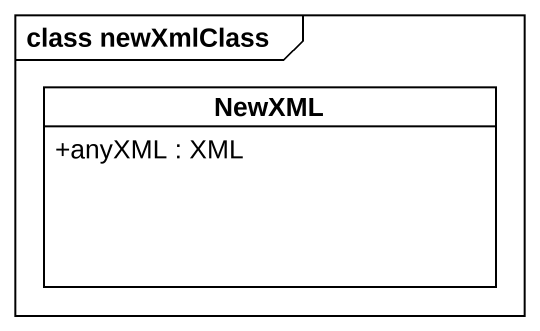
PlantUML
@startuml
mainframe class newXmlClass
hide circle
hide empty members
skinparam classAttributeIconSize 0
class NewXML {
  +anyXML : XML
}
@enduml
